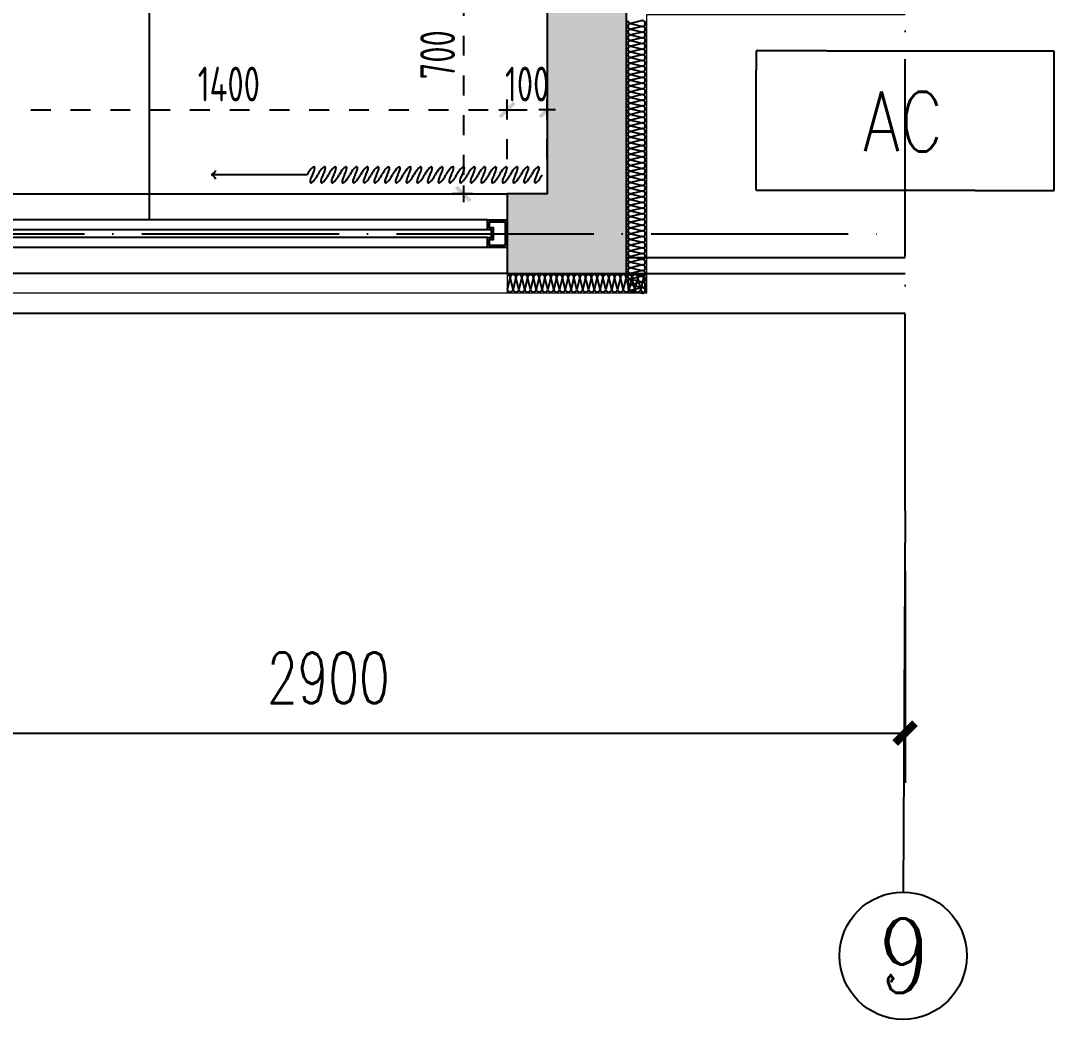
# Model space of a CAD drawing. Extents: x 133656 to 214778, y 12424 to 51506.
# Drawn here: x 167473 to 170071, y 12424 to 14935 of the extents above; entities that cross this region are included whole.
import ezdxf
from ezdxf.enums import TextEntityAlignment as Align

# ---------------------------------------------------------------- set-up
doc = ezdxf.new("R2010")
doc.units = 0
doc.header["$MEASUREMENT"] = 0
for name, pattern in [('1T4B 标准层$0$DASH', [0.35, 0.25, -0.1]), ('DASH', [0.35, 0.25, -0.1]), ('家具虚线平面', [100, 50, -50]), ('轴线', [1279.9471050000002, 991.697132, -142.311249, 0, -145.938724])]:
    doc.linetypes.add(name, pattern=pattern)
doc.layers.get('Defpoints').update_dxf_attribs({"color": 8})
for name, color, linetype in [('A-HATH', 8, 'Continuous'), ('A1.土建层(墙&柱&窗）', 6, 'Continuous'), ('A3.土建轴号', 160, 'Continuous'), ('A31.土建轴线', 251, 'Continuous'), ('A32.土建轴线标注', 52, 'Continuous'), ('A4.土建窗户', 152, 'Continuous'), ('AXIS_TEXT', 7, 'Continuous'), ('B6.新建墙体定位', 203, 'Continuous'), ('E1.地面-(平面图)', 136, 'Continuous'), ('F3.公共层窗帘饰物等', 91, 'Continuous'), ('G1.天花造型', 30, 'Continuous'), ('ktb', 5, 'Continuous'), ('WALL', 6, 'Continuous'), ('xj', 8, 'Continuous'), ('保温', 35, 'Continuous')]:
    doc.layers.add(name, color=color, linetype=linetype)
doc.layers.add('空调机位', color=43, linetype='DASH', lineweight=15)
doc.styles.add('_TCH_AXIS', font='COMPLEX', dxfattribs={"bigfont": 'GBCBIG'})
doc.styles.add('_TCH_DIM_T3', font='SIMPLEX', dxfattribs={"width": 0.7058823529411765, "bigfont": 'GBCBIG'})
doc.styles.add('COMPLEX', font='COMPLEX')
doc.styles.add('dim_font', font='SIMPLEX.shx', dxfattribs={"width": 0.8})
doc.styles.add('hz_sgt', font='txt_g.shx', dxfattribs={"width": 0.7, "bigfont": 'hztxt_g.shx'})
doc.styles.add('标注数字', font='dim.shx', dxfattribs={"width": 0.8})
doc.dimstyles.new('_TCH_ARCH&&50', dxfattribs={"dimtxt": 127.5, "dimasz": 50, "dimexe": 125, "dimexo": 150, "dimgap": 75, "dimtad": 1, "dimdec": 0, "dimzin": 0, "dimdsep": 46, "dimtxsty": '_TCH_DIM_T3', "dimblk": 'ARCHTICK', "dimcen": 0.09, "dimclrd": 44, "dimclre": 44, "dimclrt": 2, "dimazin": 2, "dimtfac": 1, "dimtdec": 0, "dimtix": 1, "dimtmove": 2, "dimatfit": 3, "dimldrblk": 'DOT', "dimfxl": 1, "dimtolj": 1, "dimtzin": 0, "dimarcsym": 0})
doc.dimstyles.new('设计2017', dxfattribs={"dimscale": 100, "dimtxt": 2.5, "dimasz": 0.06, "dimexe": 2, "dimexo": 2.5, "dimgap": 0.6, "dimtad": 1, "dimdec": 0, "dimrnd": 5, "dimzin": 0, "dimdsep": 46, "dimtxsty": '标注数字', "dimblk": 'HBA_DIMENSION_TICK', "dimcen": 0.125, "dimclrd": 44, "dimclre": 44, "dimclrt": 50, "dimadec": 0, "dimazin": 0, "dimtfac": 1, "dimtdec": 0, "dimtix": 1, "dimtmove": 0, "dimatfit": 3, "dimldrblk": 'HBA_Leader_Arrow', "dimfxl": 7, "dimfxlon": 1, "dimtvp": 1, "dimtolj": 1, "dimtzin": 0, "dimarcsym": 0})

# ---------------------------------------------------------------- blocks, each defined once
blk = doc.blocks.new('AC')
at = {"layer": 'A-HATH', "linetype": '1T4B 标准层$0$DASH'}
blk.add_lwpolyline([(0, 349.9999999999854), (0, 0), (750, 0), (750, 349.9999999999854)], close=True, dxfattribs=at)
at = {"layer": 'A-HATH', "style": 'dim_font', "width": 0.8}
blk.add_text('AC', height=150, rotation=359.9999984258549, dxfattribs=at).set_placement((269.6251733244862, 97.91031798732001))
blk = doc.blocks.new('空调室外机1')
at = {"layer": 'A-HATH', "linetype": '1T4B 标准层$0$DASH'}
blk.add_lwpolyline([(29.43062298066929, -142.1544265203921), (29.02781977807172, -492.1541947339865), (779.027323092948, -493.0173444538385), (779.4301262955456, -143.0175762402441)], close=True, dxfattribs=at)
blk.add_lwpolyline([(29.43062298066929, -142.1544265203921), (29.02781977807172, -492.1541947339865), (779.027323092948, -493.0173444538385), (779.4301262955456, -143.0175762402441)], close=True, dxfattribs=at)
blk.add_lwpolyline([(29.43062298066929, -142.1544265203921), (29.02781977807172, -492.1541947339865), (779.027323092948, -493.0173444538385), (779.4301262955456, -143.0175762402441)], close=True, dxfattribs=at)
at = {"layer": '空调机位', "extrusion": (0, 0, -1), "xscale": -1, "zscale": -1, "rotation": 0.06593979593669808}
blk.add_blockref('AC', (-29.02781977807172, -492.1541947339865), dxfattribs=at)
at = {"style": 'hz_sgt', "width": 0.7}
blk.add_attdef('2', text='', height=250, dxfattribs=at).set_placement((312.4703117659665, -416.3589104225975), align=Align.RIGHT)
at = {"layer": 'A-HATH', "style": 'dim_font', "width": 0.8}
blk.add_text('AC', height=150, rotation=359.9340586299174, dxfattribs=at).set_placement((298.7654962288631, -394.5542441112245))
blk.add_text('AC', height=150, rotation=359.9340586299174, dxfattribs=at).set_placement((298.7654962288631, -394.5542441112245))
blk.add_text('AC', height=150, rotation=359.9340586299174, dxfattribs=at).set_placement((298.7654962288631, -394.5542441112245))
blk = doc.blocks.new('xj646t23')
at = {"layer": 'xj'}
blk.add_lwpolyline([(-104736.8232150687, 596212.7540814646), (-102136.822619247, 596212.754081469)], dxfattribs=at)
blk = doc.blocks.new('_AXISO')
blk.add_circle((0, 0), 0.5)
at = {"layer": 'A32.土建轴线标注', "style": 'COMPLEX', "width": 1.041666666666667}
blk.add_attdef('A', text='', height=0.56, dxfattribs=at).set_placement((-0.25, -0.28), (0.25, -0.28), align=Align.FIT)
blk = doc.blocks.new('_ArchTick')
at = {"color": 0, "linetype": 'ByBlock', "const_width": 0.4}
blk.add_lwpolyline([(-0.5, -0.5), (0.5, 0.5)], dxfattribs=at)
blk = doc.blocks.new('*D69')
at = {"layer": 'A3.土建轴号', "color": 44, "lineweight": -2, "transparency": 16777216}
for p, q in [((166796.0729368708, 13552.25018829703), (166796.0729368708, 13018.59872532614)), ((169696.0729368709, 13552.25018829703), (169696.0729368709, 13018.59872532614)), ((166796.0729368708, 13143.59872532614), (169696.0729368709, 13143.59872532614))]:
    blk.add_line(p, q, dxfattribs=at)
at = {"layer": 'Defpoints', "color": 0, "transparency": 16777216}
for p in [(166796.0729368708, 13702.25018829703), (169696.0729368709, 13702.25018829703), (169696.0729368709, 13143.59872532614)]:
    blk.add_point(p, dxfattribs=at)
at = {"layer": 'A3.土建轴号', "color": 44, "lineweight": -2, "transparency": 16777216, "xscale": 50, "yscale": 50, "zscale": 50, "rotation": 180}
blk.add_blockref('_ArchTick', (166796.0729368708, 13143.59872532614), dxfattribs=at)
at = {"layer": 'A3.土建轴号', "color": 44, "lineweight": -2, "transparency": 16777216, "xscale": 50, "yscale": 50, "zscale": 50}
blk.add_blockref('_ArchTick', (169696.0729368709, 13143.59872532614), dxfattribs=at)
at = {"layer": 'A3.土建轴号', "color": 2, "transparency": 16777216, "insert": (168246.0729368708, 13282.34872532614), "char_height": 127.5, "attachment_point": 5, "style": '_TCH_DIM_T3'}
blk.add_mtext('\\A1;2900', dxfattribs=at)
blk = doc.blocks.new('_Dot')
at = {"color": 0, "linetype": 'ByBlock', "lineweight": -2}
blk.add_line((-0.5, 0), (-1, 0), dxfattribs=at)
at = {"color": 0, "linetype": 'ByBlock', "const_width": 0.5}
blk.add_lwpolyline([(-0.25, 0, 1), (0.25, 0, 1)], format="xyb", close=True, dxfattribs=at)
blk = doc.blocks.new('$LinePat$岩棉板')
at = {"color": 0}
for p, q in [((0, -17), (12, -67)), ((12, -67), (24, -17))]:
    blk.add_line(p, q, dxfattribs=at)
for centre, start, end in [((12, -17), 0, 180), ((0, -67), 270, 0), ((24, -67), 180, 270)]:
    blk.add_arc(centre, 12, start, end, dxfattribs=at)
at = {"layer": 'Defpoints'}
blk.add_point((0, 0.1482380209345138), dxfattribs=at)
at = {"layer": 'Defpoints', "color": 0}
blk.add_point((24, -84), dxfattribs=at)
blk = doc.blocks.new('06BDR-PR2')
blk.add_line((343.0527807025064, 0), (8.731149137020111e-11, 0))
for centre, start, end in [((-16.36278444826894, 32.15111758367857), 296.9730728888277, 333.1822537220144), ((-16.36278444826894, -32.15111758364947), 26.81774627798563, 63.0269271111722)]:
    blk.add_arc(centre, 36.07540819978247, start, end)
for centre, major_axis, start_param, end_param in [((352.649188184776, 0), (-16.50000000000002, -28.57883832488646), 1.716713698363124, 4.858306351953194), ((371.8420031493079, 0), (-16.50000000000002, -28.57883832488646), 4.858306351953194, 7.999899005542959), ((391.0348181138397, 0), (-16.50000000000002, -28.57883832488646), 1.716713698363123, 4.858306351953194), ((410.2276330783716, 0), (-16.50000000000002, -28.57883832488646), 4.858306351953193, 7.999899005542959), ((429.4204480429034, 0), (-16.50000000000002, -28.57883832488646), 1.716713698363123, 4.858306351953193), ((448.6132630074353, 0), (-16.50000000000002, -28.57883832488646), 4.858306351953193, 7.99989900554296), ((467.8060779719672, 0), (-16.50000000000002, -28.57883832488646), 1.716713698363123, 4.85830635195286), ((486.998892936499, 0), (-16.50000000000002, -28.57883832488646), 4.858306351952859, 7.999899005542959), ((506.1917079010309, 0), (-16.50000000000002, -28.57883832488646), 1.716713698363123, 4.858306351952859), ((525.3845228655628, 0), (-16.50000000000002, -28.57883832488646), 4.858306351952859, 7.999899005542959), ((544.5773378300946, 0), (-16.50000000000002, -28.57883832488646), 1.716713698363123, 4.858306351952859), ((563.7701527946338, 0), (-16.50000000000002, -28.57883832488646), 4.858306351952859, 7.999899005542959), ((582.9629677591583, 0), (-16.50000000000002, -28.57883832488646), 1.716713698363066, 4.858306351952859), ((602.1557827236829, 0), (16.50000000000002, 28.57883832488646), 1.716713698363066, 4.858306351952859), ((621.3485976882221, 0), (16.50000000000002, 28.57883832488646), 4.858306351952859, 7.999899005542959), ((640.5414126527467, 0), (16.50000000000002, 28.57883832488646), 1.716713698363123, 4.858306351952859), ((659.7342276172858, 0), (16.50000000000002, 28.57883832488646), 4.858306351952859, 7.999899005542959), ((678.9270425818104, 0), (16.50000000000002, 28.57883832488646), 1.716713698363123, 4.858306351952859), ((698.1198575463495, 0), (16.50000000000002, 28.57883832488646), 4.858306351952859, 7.999899005542959), ((717.3126725108887, 0), (16.50000000000002, 28.57883832488646), 1.716713698363123, 4.85830635195286), ((736.5054874754132, 0), (16.50000000000002, 28.57883832488646), 4.858306351953193, 7.99989900554296), ((755.6983024399524, 0), (16.50000000000002, 28.57883832488646), 1.716713698363123, 4.858306351953193), ((774.891117404477, 0), (16.50000000000002, 28.57883832488646), 4.858306351953193, 7.999899005542959), ((794.0839323690161, 0), (16.50000000000002, 28.57883832488646), 1.716713698363123, 4.858306351953194), ((813.2767473335552, 0), (16.50000000000002, 28.57883832488646), 4.858306351953194, 7.999899005542959), ((832.4695622980798, 0), (16.50000000000002, 28.57883832488646), 1.716713698363124, 4.858306351953194), ((851.662377262619, 0), (-16.50000000000002, -28.57883832488646), 1.716713698363124, 4.858306351953194), ((870.8551922271436, 0), (-16.50000000000002, -28.57883832488646), 4.858306351953194, 7.999899005542959), ((890.0480071916827, 0), (-16.50000000000002, -28.57883832488646), 1.716713698363123, 4.858306351953194), ((909.2408221562073, 0), (-16.50000000000002, -28.57883832488646), 4.858306351953193, 7.999899005542959), ((928.4336371207464, 0), (-16.50000000000002, -28.57883832488646), 1.716713698363123, 4.858306351953193), ((947.6264520852856, 0), (-16.50000000000002, -28.57883832488646), 4.858306351953193, 7.99989900554296), ((966.8192670498102, 0), (-16.50000000000002, -28.57883832488646), 1.716713698363123, 4.85830635195286), ((986.0120820143493, 0), (-16.50000000000002, -28.57883832488646), 4.858306351952859, 7.999899005542959), ((1005.204896978874, 0), (-16.50000000000002, -28.57883832488646), 1.716713698363123, 4.858306351952859), ((1024.397711943413, 0), (-16.50000000000002, -28.57883832488646), 4.858306351952859, 7.999899005542959), ((1043.590526907952, 0), (-16.50000000000002, -28.57883832488646), 1.716713698363123, 4.858306351952859), ((1062.783341872477, 0), (-16.50000000000002, -28.57883832488646), 4.858306351952859, 7.999899005542959), ((1081.976156837016, 0), (-16.50000000000002, -28.57883832488646), 1.716713698363066, 4.858306351952859), ((1101.16897180154, 0), (-16.50000000000002, -28.57883832488646), 4.858306351952859, 7.999899005542959), ((1120.36178676608, 0), (-16.50000000000002, -28.57883832488646), 1.716713698363066, 4.858306351952859), ((1139.554601730604, 0), (-16.50000000000002, -28.57883832488646), 4.858306351952859, 7.999899005542959), ((1158.747416695143, 0), (-16.50000000000002, -28.57883832488646), 1.716713698363066, 4.858306351952859), ((1177.940231659668, 0), (-16.50000000000002, -28.57883832488646), 4.858306351952859, 7.999899005542959)]:
    blk.add_ellipse(centre, major_axis=major_axis, ratio=0.2545454545454545, start_param=start_param, end_param=end_param)
blk = doc.blocks.new('*U85')
at = {"layer": 'A4.土建窗户'}
for points in [[(0, 1399.999833976967), (0, 1349.999833969516), (-25, 1349.999833969516), (-25, 1359.999833969516), (-45, 1359.999833969516), (-45, 1349.999833969516), (-70, 1349.999833969516), (-70, 1399.999833976967)], [(-5, 1394.999833969516), (-5, 1354.999833969516), (-20, 1354.999833969516), (-20, 1364.999833969516), (-50, 1364.999833969516), (-50, 1354.999833969516), (-65, 1354.999833969516), (-65, 1394.999833976967)], [(0, 0), (0, 50.00000000745058), (-25, 50.00000000745058), (-25, 40.00000000745058), (-45, 40.00000000745058), (-45, 50.00000000745058), (-70, 50.00000000745058), (-70, 0)], [(-5, 5.000000007450581), (-5, 45.00000000745058), (-20, 45.00000000745058), (-20, 35.00000000745058), (-50, 35.00000000745058), (-50, 45.00000000745058), (-65, 45.00000000745058), (-65, 5)]]:
    blk.add_lwpolyline(points, close=True, dxfattribs=at)
at = {"layer": 'A4.土建窗户', "flags": 128}
for points in [[(-70, 1349.999833969516), (-70, 50.00000000745058)], [(0, 1349.999833969516), (0, 50.00000000745058)]]:
    blk.add_lwpolyline(points, dxfattribs=at)
at = {"layer": 'A4.土建窗户', "color": 8, "flags": 128}
for points in [[(-45, 1349.999833969516), (-45, 50.00000000745058)], [(-25, 1349.999833969516), (-25, 50.00000000745058)]]:
    blk.add_lwpolyline(points, dxfattribs=at)
blk = doc.blocks.new('结构')
at = {"layer": 'A-HATH'}
blk.add_hatch(color=256, dxfattribs=at).paths.add_polyline_path([(7100.000000000349, -6049.999999999709), (7100.000000000349, -5549.999999999709), (6900.000000000349, -5549.999999999709), (6900.000000000349, -5849.999999999709), (6099.999975027866, -5849.999999999709), (6099.999975027866, -6550.000024050067), (5999.999975027866, -6550.000024050067), (5999.999975027866, -6750.000024050067), (6299.999975027866, -6750.000024050067), (6299.999975027866, -6049.999999999709)])
at = {"layer": 'A1.土建层(墙&柱&窗）'}
blk.add_lwpolyline([(7100.000000000349, -5849.999999999709), (7100.000000000349, -5549.999999999709), (6900.000000000349, -5549.999999999709), (6900.000000000349, -5849.999999999709), (6099.999975027866, -5849.999999999709), (6099.999975027866, -6550.000024050067), (5999.999975027866, -6550.000024050067), (5999.999975027866, -6750.000024050067), (6299.999975027866, -6750.000024050067), (6299.999975027866, -6049.999999999709), (7100.000000000349, -6049.999999999709)], dxfattribs=at)
blk = doc.blocks.new('HBA_DIMENSION_TICK')
at = {"color": 0, "linetype": 'ByBlock'}
for p, q in [((-10, 0), (0, 0)), ((0, 0), (10, 0))]:
    blk.add_line(p, q, dxfattribs=at)
at = {"color": 50, "linetype": 'ByBlock'}
blk.add_solid([(-10, -7), (-7, -10), (7, 10), (10, 7)], dxfattribs=at)
blk = doc.blocks.new('*D501')
at = {"layer": 'B6.新建墙体定位', "color": 44, "linetype": '家具虚线平面', "lineweight": -2, "transparency": 16777216}
for p, q in [((168708.5729118983, 15199.62786767836), (168515.6176078854, 15199.62786767836)), ((168585.6176078854, 15197.52786767836), (168585.6176078854, 14501.727843628)), ((168608.5729118983, 14499.627843628), (168515.6176078854, 14499.627843628))]:
    blk.add_line(p, q, dxfattribs=at)
at = {"layer": 'Defpoints', "color": 0, "linetype": '家具虚线平面', "transparency": 16777216}
for p in [(168796.0729118983, 15199.62786767836), (168585.6176078854, 14499.627843628), (168696.0729118983, 14499.627843628)]:
    blk.add_point(p, dxfattribs=at)
at = {"layer": 'B6.新建墙体定位', "color": 44, "linetype": '家具虚线平面', "lineweight": -2, "transparency": 16777216, "xscale": 2.1, "yscale": 2.1, "zscale": 2.1}
for p, rotation in [((168585.6176078854, 15199.62786767836), 90), ((168585.6176078854, 14499.627843628), 270)]:
    blk.add_blockref('HBA_DIMENSION_TICK', p, dxfattribs=dict(at, rotation=rotation))
at = {"layer": 'B6.新建墙体定位', "color": 50, "linetype": '家具虚线平面', "transparency": 16777216, "insert": (168520.8676078854, 14849.62785565313), "char_height": 87.5, "attachment_point": 5, "rotation": 90, "style": '标注数字'}
blk.add_mtext('\\A1;700', dxfattribs=at)
blk = doc.blocks.new('HBA_Leader_Arrow')
at = {"color": 0, "linetype": 'ByBlock', "ltscale": 0.5}
blk.add_line((3.5, 0), (-10, 0), dxfattribs=at)
for points in [[(-10.989685, 11.2788045), (-6.566261499999998, 14.37615), (-0.55, 0), (3.5, 0)], [(-10.989685, -11.2788045), (-6.566261499999998, -14.37615), (-0.55, 0), (3.5, 0)]]:
    blk.add_solid(points, dxfattribs=at)
blk = doc.blocks.new('*D505')
at = {"layer": 'B6.新建墙体定位', "color": 44, "linetype": '家具虚线平面', "lineweight": -2, "transparency": 16777216}
for p, q in [((167296.0730778951, 14587.12784362416), (167296.0730778951, 14781.09362229108)), ((168696.0730467352, 14587.12784362771), (168696.0730467352, 14781.09362229108)), ((167298.1730778951, 14711.09362229108), (168693.9730467352, 14711.09362229108))]:
    blk.add_line(p, q, dxfattribs=at)
at = {"layer": 'Defpoints', "color": 0, "linetype": '家具虚线平面', "transparency": 16777216}
for p in [(168696.0730467352, 14711.09362229108), (167296.0730778951, 14499.62784362416), (168696.0730467352, 14499.62784362771)]:
    blk.add_point(p, dxfattribs=at)
at = {"layer": 'B6.新建墙体定位', "color": 44, "linetype": '家具虚线平面', "lineweight": -2, "transparency": 16777216, "xscale": 2.1, "yscale": 2.1, "zscale": 2.1, "rotation": 180}
blk.add_blockref('HBA_DIMENSION_TICK', (167296.0730778951, 14711.09362229108), dxfattribs=at)
at = {"layer": 'B6.新建墙体定位', "color": 44, "linetype": '家具虚线平面', "lineweight": -2, "transparency": 16777216, "xscale": 2.1, "yscale": 2.1, "zscale": 2.1}
blk.add_blockref('HBA_DIMENSION_TICK', (168696.0730467352, 14711.09362229108), dxfattribs=at)
at = {"layer": 'B6.新建墙体定位', "color": 50, "linetype": '家具虚线平面', "transparency": 16777216, "insert": (167996.0730623151, 14775.84362229108), "char_height": 87.5, "attachment_point": 5, "style": '标注数字'}
blk.add_mtext('\\A1;1400', dxfattribs=at)
blk = doc.blocks.new('*D506')
at = {"layer": 'B6.新建墙体定位', "color": 44, "linetype": '家具虚线平面', "lineweight": -2, "transparency": 16777216}
for p, q in [((168696.0730467352, 14587.12784362771), (168696.0730467352, 14781.09362229108)), ((168796.0730467352, 14587.12784362771), (168796.0730467352, 14781.09362229108)), ((168693.9730467352, 14711.09362229108), (168691.8730467352, 14711.09362229108)), ((168696.0730467352, 14711.09362229108), (168796.0730467352, 14711.09362229108)), ((168798.1730467352, 14711.09362229108), (168800.2730467352, 14711.09362229108))]:
    blk.add_line(p, q, dxfattribs=at)
at = {"layer": 'Defpoints', "color": 0, "linetype": '家具虚线平面', "transparency": 16777216}
for p in [(168796.0730467352, 14711.09362229108), (168696.0730467352, 14499.62784362771), (168796.0730467352, 14499.62784362771)]:
    blk.add_point(p, dxfattribs=at)
at = {"layer": 'B6.新建墙体定位', "color": 44, "linetype": '家具虚线平面', "lineweight": -2, "transparency": 16777216, "xscale": 2.1, "yscale": 2.1, "zscale": 2.1}
blk.add_blockref('HBA_DIMENSION_TICK', (168696.0730467352, 14711.09362229108), dxfattribs=at)
at = {"layer": 'B6.新建墙体定位', "color": 44, "linetype": '家具虚线平面', "lineweight": -2, "transparency": 16777216, "xscale": 2.1, "yscale": 2.1, "zscale": 2.1, "rotation": 180}
blk.add_blockref('HBA_DIMENSION_TICK', (168796.0730467352, 14711.09362229108), dxfattribs=at)
at = {"layer": 'B6.新建墙体定位', "color": 50, "linetype": '家具虚线平面', "transparency": 16777216, "insert": (168746.0730467352, 14775.84362229108), "char_height": 87.5, "attachment_point": 5, "style": '标注数字'}
blk.add_mtext('\\A1;100', dxfattribs=at)

msp = doc.modelspace()

# ---------------------------------------------------------------- linework, layer by layer
at = {"layer": 'A3.土建轴号'}
msp.add_line((169696.0729368708, 13702.25018829703), (169691.3063357075, 12743.655534611), dxfattribs=at)
at = {"layer": 'A31.土建轴线', "linetype": '轴线', "ltscale": 0.5}
for p, q in [((169696.0729368709, 13702.25018829703), (169696.0729368709, 20199.62786767811)), ((155616.1561868433, 14399.62784362799), (169696.0729368709, 14399.62784362799))]:
    msp.add_line(p, q, dxfattribs=at)
at = {"layer": 'A4.土建窗户'}
for p, q in [((167296.0729430581, 14499.62784362416), (168696.0729118982, 14499.62784362416)), ((168696.0729119285, 14299.62785151084), (167296.0729430582, 14299.62785151084))]:
    msp.add_line(p, q, dxfattribs=at)
at = {"layer": 'E1.地面-(平面图)', "color": 8}
msp.add_line((167796.0728813659, 15219.62524720952), (167796.0728813659, 14434.62789910387), dxfattribs=at)
at = {"layer": 'G1.天花造型'}
msp.add_line((167326.0730778951, 14499.62778316669), (168666.0729119563, 14499.62222372268), dxfattribs=at)
at = {"layer": 'ktb'}
for points in [[(168996.0729119717, 14339.62784362508), (169696.0729368709, 14339.62784362467)], [(168996.0729119717, 14299.62784362508), (169696.0729368709, 14299.62784362467)]]:
    msp.add_lwpolyline(points, dxfattribs=at)
at = {"layer": '保温', "lineweight": 5}
for points in [[(169696.0729368709, 14949.62793610541), (169046.0729119736, 14949.62793610512), (169046.0729119736, 14249.62784362444), (162446.072936879, 14249.62784362392), (162446.0729368792, 14549.62786770326), (160746.072936876, 14549.62786770285), (160746.0729368716, 14349.62786845321), (159046.0729368737, 14349.62784287571), (159046.0729368762, 14549.62786770285), (156846.0729366645, 14549.62786770285), (156846.0729353973, 14249.62786770699), (156546.0729368757, 14249.6278676986), (156546.0729368757, 14949.62786769907), (155946.0729368717, 14949.6278676993), (155946.0729368714, 23849.62786772446), (156846.0727286602, 23849.62786771398), (156846.0727274306, 23649.62786770746), (156246.072936872, 23649.62786768039), (156246.072936872, 23149.62786769919), (157746.0729368789, 23149.62786769919), (157746.0729368789, 23849.62786769919), (162446.0729400162, 23849.62786769803), (162446.0730404271, 25449.62786948733), (165696.0729561219, 25449.62783074597)], [(168696.0729430571, 14299.62784362444), (168696.0729430571, 14249.62784362444)]]:
    msp.add_lwpolyline(points, dxfattribs=at)

# ---------------------------------------------------------------- block references
at = {"layer": 'A3.土建轴号'}
ref = msp.add_blockref('_AXISO', (169691.3063357074, 12583.655534611), dxfattribs=dict(at, xscale=320, yscale=320, zscale=320))
ref.add_attrib('A', '9', dxfattribs={"layer": 'AXIS_TEXT', "height": 186.379265931677, "style": '_TCH_AXIS'}).set_placement((169629.1799137302, 12490.46590164516), (169753.4327576847, 12490.46590164516), align=Align.FIT)
at = {"layer": 'A4.土建窗户', "rotation": 270}
msp.add_blockref('*U85', (167296.0730779521, 14364.62789910387), dxfattribs=at)
at = {"layer": 'Defpoints', "color": 6, "extrusion": (0, 0, -1), "xscale": -1, "zscale": -1}
msp.add_blockref('空调室外机1', (-169292.0453654376, 15001.41182469186), dxfattribs=at)
at = {"layer": 'F3.公共层窗帘饰物等', "xscale": 0.7, "yscale": 0.7, "zscale": 0.7}
msp.add_blockref('06BDR-PR2', (167952.4939518517, 14547.65415334171), dxfattribs=at)
at = {"layer": 'WALL'}
msp.add_blockref('结构', (162696.0729368703, 21049.62786767806), dxfattribs=at)
at = {"layer": 'xj'}
msp.add_blockref('xj646t23', (271832.8955561548, -582013.1262378222), dxfattribs=at)
at = {"layer": '保温', "yscale": 0.5941895062325717, "zscale": 0.5941895062325717}
for p, xscale, rotation in [((169046.0729119736, 14935.34221993205), 0.5952381733820982, 270), ((169046.0729119736, 14921.05650375897), 0.5952381733820982, 270), ((169046.0729119736, 14906.7707875859), 0.5952381733820982, 270), ((169046.0729119736, 14892.48507141282), 0.5952381733820982, 270), ((169046.0729119736, 14878.19935523975), 0.5952381733820982, 270), ((169046.0729119736, 14863.91363906667), 0.5952381733820982, 270), ((169046.0729119736, 14849.6279228936), 0.5952381733820982, 270), ((169046.0729119736, 14835.34220672052), 0.5952381733820982, 270), ((169046.0729119736, 14821.05649054745), 0.5952381733820982, 270), ((169046.0729119736, 14806.77077437437), 0.5952381733820982, 270), ((169046.0729119736, 14792.4850582013), 0.5952381733820982, 270), ((169046.0729119736, 14778.19934202822), 0.5952381733820982, 270), ((169046.0729119736, 14763.91362585514), 0.5952381733820982, 270), ((169046.0729119736, 14749.62790968207), 0.5952381733820982, 270), ((169046.0729119736, 14735.34219350899), 0.5952381733820982, 270), ((169046.0729119736, 14721.05647733591), 0.5952381733820982, 270), ((169046.0729119736, 14706.77076116284), 0.5952381733820982, 270), ((169046.0729119736, 14692.48504498977), 0.5952381733820982, 270), ((169046.0729119736, 14678.19932881669), 0.5952381733820982, 270), ((169046.0729119736, 14663.91361264362), 0.5952381733820982, 270), ((169046.0729119736, 14649.62789647054), 0.5952381733820982, 270), ((169046.0729119736, 14635.34218029747), 0.5952381733820982, 270), ((169046.0729119736, 14621.05646412439), 0.5952381733820982, 270), ((169046.0729119736, 14606.77074795132), 0.5952381733820982, 270), ((169046.0729119736, 14592.48503177824), 0.5952381733820982, 270), ((169046.0729119736, 14578.19931560517), 0.5952381733820982, 270), ((169046.0729119736, 14563.91359943209), 0.5952381733820982, 270), ((169046.0729119736, 14549.62788325902), 0.5952381733820982, 270), ((169046.0729119736, 14535.34216708594), 0.5952381733820982, 270), ((169046.0729119736, 14521.05645091287), 0.5952381733820982, 270), ((169046.0729119736, 14506.77073473979), 0.5952381733820982, 270), ((169046.0729119736, 14492.48501856672), 0.5952381733820982, 270), ((169046.0729119736, 14478.19930239364), 0.5952381733820982, 270), ((169046.0729119736, 14463.91358622057), 0.5952381733820982, 270), ((169046.0729119736, 14449.62787004749), 0.5952381733820982, 270), ((169046.0729119736, 14435.34215387442), 0.5952381733820982, 270), ((169046.0729119736, 14421.05643770134), 0.5952381733820982, 270), ((169046.0729119736, 14406.77072152826), 0.5952381733820982, 270), ((169046.0729119736, 14392.48500535519), 0.5952381733820982, 270), ((169046.0729119736, 14378.19928918211), 0.5952381733820982, 270), ((169046.0729119736, 14363.91357300904), 0.5952381733820982, 270), ((169046.0729119736, 14349.62785683596), 0.5952381733820982, 270), ((169046.0729119736, 14335.34214066289), 0.5952381733820982, 270), ((169046.0729119736, 14321.05642448981), 0.5952381733820982, 270), ((168710.6562750953, 14249.62784362444), 0.6076388344181854, 180), ((168725.2396071334, 14249.62784362444), 0.6076388344181854, 180), ((168739.8229391716, 14249.62784362444), 0.6076388344181854, 180), ((168754.4062712098, 14249.62784362444), 0.6076388344181854, 180), ((168768.989603248, 14249.62784362444), 0.6076388344181854, 180), ((168783.5729352862, 14249.62784362444), 0.6076388344181854, 180), ((168798.1562673244, 14249.62784362444), 0.6076388344181854, 180), ((168812.7395993626, 14249.62784362444), 0.6076388344181854, 180), ((168827.3229314008, 14249.62784362444), 0.6076388344181854, 180), ((168841.906263439, 14249.62784362444), 0.6076388344181854, 180), ((168856.4895954772, 14249.62784362444), 0.6076388344181854, 180), ((168871.0729275153, 14249.62784362444), 0.6076388344181854, 180), ((168885.6562595535, 14249.62784362444), 0.6076388344181854, 180), ((168900.2395915917, 14249.62784362444), 0.6076388344181854, 180), ((168914.8229236299, 14249.62784362444), 0.6076388344181854, 180), ((168929.4062556681, 14249.62784362444), 0.6076388344181854, 180), ((168943.9895877063, 14249.62784362444), 0.6076388344181854, 180), ((168958.5729197445, 14249.62784362444), 0.6076388344181854, 180), ((168973.1562517827, 14249.62784362444), 0.6076388344181854, 180), ((168987.7395838209, 14249.62784362444), 0.6076388344181854, 180), ((169002.3229158591, 14249.62784362444), 0.6076388344181854, 180), ((169046.0729119736, 14306.77070831674), 0.5952381733820982, 270), ((169016.9062478972, 14249.62784362444), 0.6076388344181854, 180), ((169031.4895799354, 14249.62784362444), 0.6076388344181854, 180), ((169046.0729119736, 14249.62784362444), 0.6076388344181854, 180), ((169046.0729119736, 14292.48499214366), 0.5952381733820982, 270), ((169046.0729119736, 14278.19927597059), 0.5952381733820982, 270), ((169046.0729119736, 14263.91355979751), 0.5952381733820982, 270)]:
    msp.add_blockref('$LinePat$岩棉板', p, dxfattribs=dict(at, xscale=xscale, rotation=rotation))

# ---------------------------------------------------------------- dimensions: what is measured, and where the dimension line sits
at = {"layer": 'A3.土建轴号'}
dim = msp.add_aligned_dim(p1=(166796.0729368708, 13702.25018829703), p2=(169696.0729368709, 13702.25018829703), distance=-558.6514629708909, dimstyle='_TCH_ARCH&&50', dxfattribs=at)
dim.commit()
dim.dimension.update_dxf_attribs({"geometry": '*D69', "text_midpoint": (168246.0729368708, 13282.34872532614)})
at = {"layer": 'B6.新建墙体定位', "linetype": '家具虚线平面'}
dim = msp.add_linear_dim(base=(168585.6176078854, 14499.627843628), p1=(168796.0729118982, 15199.62786767835), p2=(168696.0729118982, 14499.627843628), angle=90, dimstyle='设计2017', override={"dimscale": 35, "dimtmove": 1}, dxfattribs=at)
dim.commit()
dim.dimension.update_dxf_attribs({"geometry": '*D501', "text_midpoint": (168520.8676078854, 14849.62785565313)})
for base, p1, p2, picture, middle in [((168696.0730467352, 14711.09362229108), (167296.0730778951, 14499.62784362416), (168696.0730467352, 14499.62784362771), '*D505', (167996.0730623151, 14775.84362229108)), ((168796.0730467352, 14711.09362229108), (168696.0730467352, 14499.62784362771), (168796.0730467352, 14499.62784362771), '*D506', (168746.0730467352, 14775.84362229108))]:
    dim = msp.add_linear_dim(base=base, p1=p1, p2=p2, dimstyle='设计2017', override={"dimscale": 35, "dimtmove": 1}, dxfattribs=at)
    dim.commit()
    dim.dimension.update_dxf_attribs({"geometry": picture, "text_midpoint": middle})

doc.saveas('drawing.dxf')
